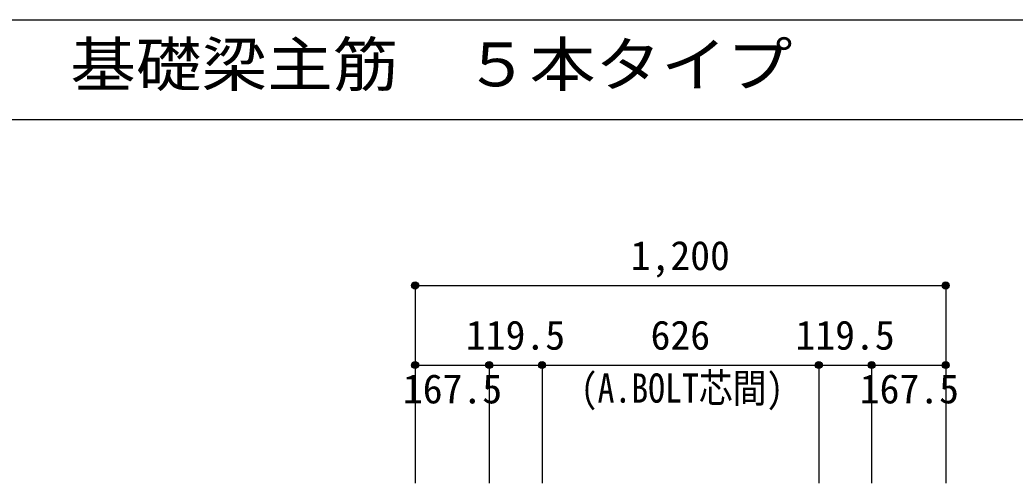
# Model space of a CAD drawing. Units: millimetres at full size, sheet at 1:30. Extents: x -5973 to 5954, y -4195 to 4201.
# Drawn here: x -942 to 1309, y 3153 to 4201 of the extents above; entities that cross this region are included whole.
import ezdxf
from ezdxf.enums import TextEntityAlignment as Align

# ---------------------------------------------------------------- set-up
doc = ezdxf.new("R2010")
doc.units = ezdxf.units.MM
doc.header["$LTSCALE"] = 30
doc.header["$PDMODE"] = 32
doc.header["$PDSIZE"] = 15
for name, color, linetype in [('0-7_文字', 4, 'Continuous'), ('0-D_寸法', 4, 'Continuous'), ('6-7_文字', 7, 'Continuous'), ('F-0_枠', 6, 'Continuous')]:
    doc.layers.add(name, color=color, linetype=linetype)
doc.styles.add('ＭＳ ゴシック', font='')
doc.styles.get('ＭＳ ゴシック').set_extended_font_data('MS Gothic')

msp = doc.modelspace()

# ---------------------------------------------------------------- linework, layer by layer
at = {"layer": '0-D_寸法'}
for p, q in [((-47.56, 3600.34), (-47.56, 3420.34)), ((-47.56, 3600.34), (-47.56, 3420.34)), ((-47.56, 3600.34), (1152.44, 3600.34)), ((-47.56, 3600.34), (1152.44, 3600.34)), ((1152.44, 3600.34), (1152.44, 3420.34)), ((-47.56, 3420.34), (119.94, 3420.34)), ((-47.56, 3420.34), (-47.56, 3153.3)), ((119.94, 3420.34), (119.94, 3153.3)), ((1152.44, 3420.34), (1152.44, 3153.3))]:
    msp.add_line(p, q, dxfattribs=at)
for points in [[(119.94, 3420.34), (239.44, 3420.34), (239.44, 3153.3)], [(239.44, 3420.34), (865.44, 3420.34), (865.44, 3153.3)], [(865.44, 3420.34), (984.94, 3420.34), (984.94, 3153.3)], [(984.94, 3420.34), (1152.44, 3420.34), (1152.44, 3153.3)]]:
    msp.add_lwpolyline(points, dxfattribs=at)
for centre, radius in [((-47.56, 3600.34), 8), ((-47.56, 3600.34), 7.2), ((-47.56, 3600.34), 6.4), ((-47.56, 3600.34), 5.6), ((-47.56, 3600.34), 4.8), ((-47.56, 3600.34), 4), ((-47.56, 3600.34), 3.2), ((-47.56, 3600.34), 2.4), ((-47.56, 3600.34), 1.6), ((1152.44, 3600.34), 8), ((1152.44, 3600.34), 7.2), ((1152.44, 3600.34), 6.4), ((1152.44, 3600.34), 5.6), ((1152.44, 3600.34), 4.8), ((1152.44, 3600.34), 4), ((1152.44, 3600.34), 3.2), ((1152.44, 3600.34), 2.4), ((1152.44, 3600.34), 1.6), ((-47.56, 3600.34), 0.8), ((1152.44, 3600.34), 0.8), ((-47.56, 3420.34), 8), ((-47.56, 3420.34), 7.2), ((-47.56, 3420.34), 6.4), ((-47.56, 3420.34), 5.6), ((-47.56, 3420.34), 4.8), ((-47.56, 3420.34), 4), ((-47.56, 3420.34), 3.2), ((-47.56, 3420.34), 2.4), ((-47.56, 3420.34), 1.6), ((119.94, 3420.34), 8), ((119.94, 3420.34), 7.2), ((119.94, 3420.34), 6.4), ((119.94, 3420.34), 5.6), ((119.94, 3420.34), 4.8), ((119.94, 3420.34), 4), ((119.94, 3420.34), 3.2), ((119.94, 3420.34), 2.4), ((119.94, 3420.34), 1.6), ((239.44, 3420.34), 8), ((239.44, 3420.34), 7.2), ((239.44, 3420.34), 6.4), ((239.44, 3420.34), 5.6), ((239.44, 3420.34), 4.8), ((239.44, 3420.34), 4), ((239.44, 3420.34), 3.2), ((239.44, 3420.34), 2.4), ((239.44, 3420.34), 1.6), ((865.44, 3420.34), 8), ((865.44, 3420.34), 7.2), ((865.44, 3420.34), 6.4), ((865.44, 3420.34), 5.6), ((865.44, 3420.34), 4.8), ((865.44, 3420.34), 4), ((865.44, 3420.34), 3.2), ((865.44, 3420.34), 2.4), ((865.44, 3420.34), 1.6), ((984.94, 3420.34), 8), ((984.94, 3420.34), 7.2), ((984.94, 3420.34), 6.4), ((984.94, 3420.34), 5.6), ((984.94, 3420.34), 4.8), ((984.94, 3420.34), 4), ((984.94, 3420.34), 3.2), ((984.94, 3420.34), 2.4), ((984.94, 3420.34), 1.6), ((1152.44, 3420.34), 8), ((1152.44, 3420.34), 7.2), ((1152.44, 3420.34), 6.4), ((1152.44, 3420.34), 5.6), ((1152.44, 3420.34), 4.8), ((1152.44, 3420.34), 4), ((1152.44, 3420.34), 3.2), ((1152.44, 3420.34), 2.4), ((1152.44, 3420.34), 1.6), ((-47.56, 3420.34), 0.8), ((119.94, 3420.34), 0.8), ((239.44, 3420.34), 0.8), ((865.44, 3420.34), 0.8), ((984.94, 3420.34), 0.8), ((1152.44, 3420.34), 0.8)]:
    msp.add_circle(centre, radius, dxfattribs=at)
at = {"layer": '0-D_寸法', "color": 7}
for p in [(-47.56, 3600.34), (-47.56, 3600.34), (1152.44, 3600.34), (-47.56, 3420.34), (119.94, 3420.34), (239.44, 3420.34), (865.44, 3420.34), (984.94, 3420.34), (1152.44, 3420.34)]:
    msp.add_point(p, dxfattribs=at)
at = {"layer": 'F-0_枠'}
msp.add_line((-5972.88, 4201.15), (5954.1, 4201.15), dxfattribs=at)
at = {"layer": 'F-0_枠', "color": 2}
msp.add_line((-5972.88, 3976.15), (3723.6, 3976.15), dxfattribs=at)

# ---------------------------------------------------------------- texts
at = {"layer": '0-7_文字', "style": 'ＭＳ ゴシック', "width": 0.85}
msp.add_text('(A.BOLT芯間)', height=65.98, dxfattribs=at).set_placement((326.92, 3315.58), align=Align.BOTTOM_LEFT)
at = {"layer": '0-D_寸法', "style": 'ＭＳ ゴシック'}
for s, p in [('1,200', (439.94, 3615.34)), ('119.5', (67.19, 3435.34)), ('626', (484.94, 3435.34)), ('119.5', (812.69, 3435.34)), ('167.5', (-75.28, 3313.8)), ('167.5', (958.07, 3313.8))]:
    msp.add_text(s, height=65.98, dxfattribs=at).set_placement(p, align=Align.BOTTOM_LEFT)
at = {"layer": '6-7_文字', "color": 2, "style": 'ＭＳ ゴシック', "width": 1.1}
msp.add_text('\u3000\u3000基礎梁主筋\u3000５本タイプ', height=98.97, dxfattribs=at).set_placement((-1124.64, 4021.15), align=Align.BOTTOM_LEFT)

doc.saveas('drawing.dxf')
